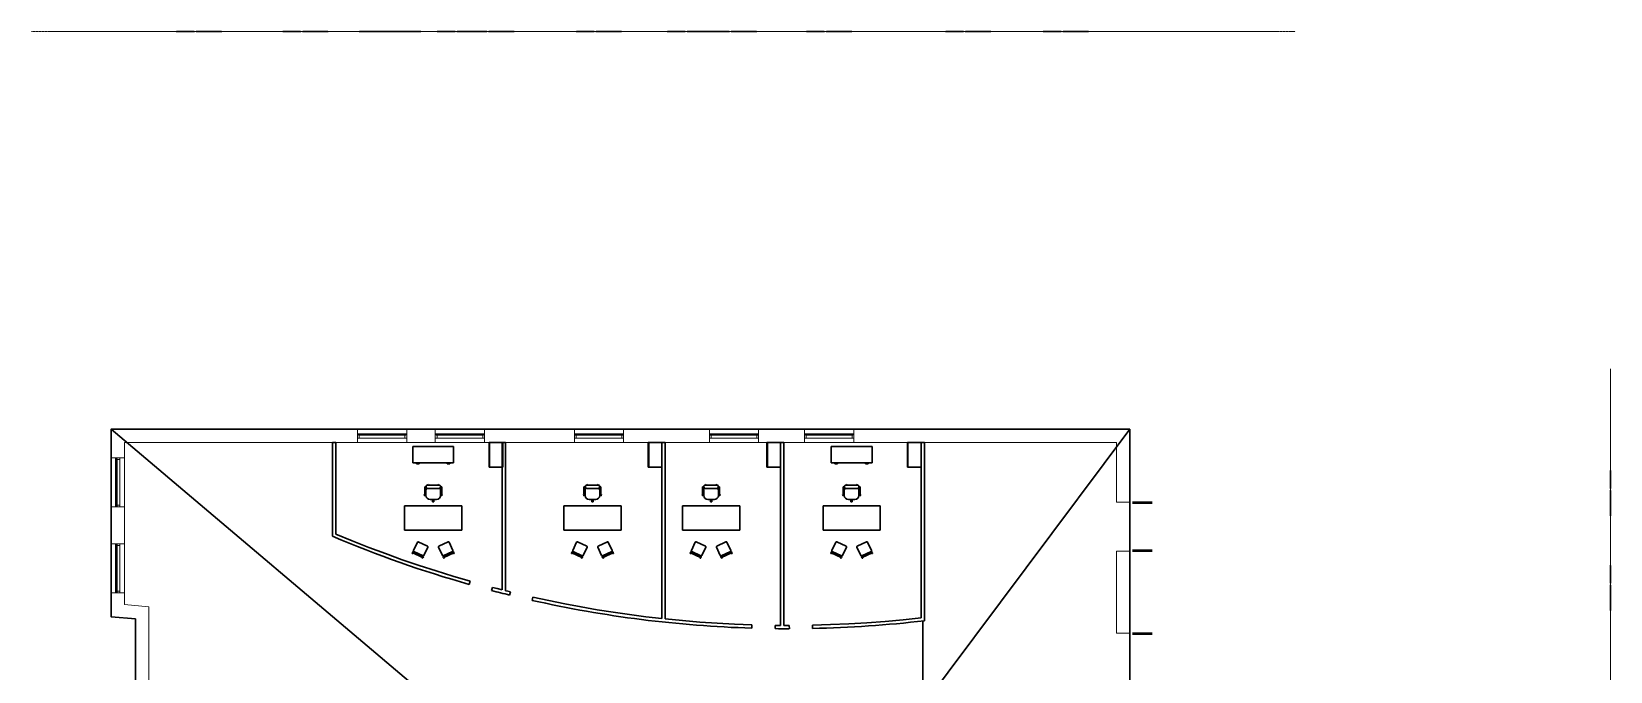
# Model space of a CAD drawing. Header units: inches. Extents: x -3048 to 2593, y -3508 to 2302.
# Drawn here: x -1656 to 660, y 1364 to 2302 of the extents above; entities that cross this region are included whole.
import ezdxf

# ---------------------------------------------------------------- set-up
doc = ezdxf.new("R2010")
doc.units = ezdxf.units.IN
doc.header["$MEASUREMENT"] = 0
doc.linetypes.add('Dash 1_16_', pattern=[0.125, 0.0625, -0.0625])
for name, color, linetype, lineweight in [('A-AREA', 32, 'Continuous', 30), ('A-DOOR', 31, 'Continuous', 30), ('A-DOOR-FRAM', 31, 'Continuous', 13), ('A-DOOR-GLAZ', 31, 'Continuous', 50), ('A-GLAZ', 151, 'Continuous', 30), ('A-ROOF', 132, 'Continuous', 13), ('A-ROOF-OTLN', 132, 'Continuous', 9), ('A-WALL', 113, 'Continuous', 13), ('C-TOPO', 7, 'Dash 1_16_', 9), ('I-FURN', 30, 'Continuous', 30), ('I-WALL', 2, 'Continuous', 30)]:
    doc.layers.add(name, color=color, linetype=linetype, lineweight=lineweight)
doc.layers.get('A-DOOR').off()

# ---------------------------------------------------------------- blocks, each defined once
blk = doc.blocks.new('Double-Glass 1 - 72_ x 84_-106700-Level 1 New')
at = {"layer": 'A-DOOR-GLAZ'}
for p, q in [((-35, 42.6), (-35, 13.8)), ((35, 13.8), (35, 42.6))]:
    blk.add_line(p, q, dxfattribs=at)
blk = doc.blocks.new('Golden Proportion - Wood 6_w-135343-Level 1 New')
at = {"layer": 'A-GLAZ', "lineweight": 20}
for p, q in [((-34.8, 3), (-36, 3)), ((-34.8, 1), (-34.8, 3)), ((-32.8, 2.5), (-34.8, 2.5)), ((-34.8, 2.5), (-34.8, 1)), ((-34.8, 1), (-32.8, 1)), ((-33.5, 1), (-34.8, 1)), ((-33.5, -3), (-33.5, 1)), ((-32.8, 1), (-32.8, 2.5)), ((-7.5, 2.5), (-9.5, 2.5)), ((-9.5, 2.5), (-9.5, 1)), ((-9.5, 1), (-7.5, 1)), ((-7.5, 1), (-7.5, 2.5)), ((34.7, 2.5), (32.7, 2.5)), ((32.7, 2.5), (32.7, 1)), ((32.7, 1), (34.7, 1)), ((34.7, 1), (33.5, 1)), ((33.5, 1), (33.5, -3)), ((34.7, 3), (34.7, 1)), ((36, 3), (34.7, 3)), ((34.7, 1), (34.7, 2.5)), ((-36, -3), (-33.5, -3)), ((33.5, -3), (36, -3))]:
    blk.add_line(p, q, dxfattribs=at)
at = {"layer": 'A-GLAZ', "lineweight": 9}
for p, q in [((34.7, 3), (-34.8, 3)), ((-32.8, 2.5), (-9.5, 2.5)), ((-9.5, 1), (-32.8, 1)), ((-7.5, 2.5), (32.7, 2.5)), ((32.7, 1), (-7.5, 1)), ((-33.5, -3), (33.5, -3))]:
    blk.add_line(p, q, dxfattribs=at)
at = {"layer": 'A-GLAZ', "lineweight": 30}
for p, q in [((-9.5, 2), (-32.8, 2)), ((-32.8, 2), (-32.8, 1.5)), ((-32.8, 1.5), (-9.5, 1.5)), ((-9.5, 1.5), (-9.5, 2)), ((32.7, 2), (-7.5, 2)), ((-7.5, 2), (-7.5, 1.5)), ((-7.5, 1.5), (32.7, 1.5)), ((32.7, 1.5), (32.7, 2))]:
    blk.add_line(p, q, dxfattribs=at)
blk = doc.blocks.new('Desk-Executive - Desk-Executive-124460-Level 1 New')
at = {"layer": 'I-FURN', "color": 50}
for p, q in [((-37.1, 18), (-37.1, -18)), ((46.9, 18), (-37.1, 18)), ((46.9, -18), (46.9, 18)), ((-37.1, -18), (46.9, -18))]:
    blk.add_line(p, q, dxfattribs=at)
blk = doc.blocks.new('Chair-Executive - Chair-Executive-124059-Level 1 New')
at = {"layer": 'I-FURN', "color": 50}
for p, q in [((-7.7, 4), (-7.1, 5.9)), ((-7.7, 4), (-5.6, 3.3)), ((-7.1, 5.9), (-5.2, 5.1)), ((-6.9, 2.7), (-6.9, -7.3)), ((-6.9, 2.7), (-5.7, 2.7)), ((-5.7, 2.7), (-5.7, -7.3)), ((-5.6, 3.3), (-5.2, 4.1)), ((-5.2, 5.1), (-5.2, -2.6)), ((0.8, 11.1), (10.3, 11.1)), ((4.6, 14.4), (4.6, 12.1)), ((4.6, 14.4), (6.6, 14.4)), ((4.6, 12.1), (6.6, 12.1)), ((5.3, 12.1), (5.3, 11.1)), ((5.3, 12.1), (5.8, 12.1)), ((5.3, 11.1), (5.8, 11.1)), ((5.8, 12.1), (5.8, 11.1)), ((6.6, 14.4), (6.6, 12.1)), ((16.3, 5.3), (18.2, 5.9)), ((16.3, 5.1), (16.3, -2.6)), ((16.7, 3.3), (16.3, 4.5)), ((18.8, 4), (16.7, 3.3)), ((16.8, 2.7), (16.8, -7.3)), ((18.1, 2.7), (16.8, 2.7)), ((18.1, 2.7), (18.1, -7.3)), ((18.2, 5.9), (18.8, 4)), ((-6.9, -7.3), (-5.7, -7.3)), ((-4.9, -8.7), (-4.9, -7)), ((-3.9, -9.7), (15, -9.7)), ((-1.6, -10.9), (-3.3, -9.7)), ((-2.9, -5), (14, -5)), ((-0.8, -9.7), (-1.6, -10.9)), ((11.9, -9.7), (12.7, -10.9)), ((12.7, -10.9), (14.3, -9.7)), ((16, -8.7), (16, -7)), ((18.1, -7.3), (16.8, -7.3))]:
    blk.add_line(p, q, dxfattribs=at)
for centre, radius, start, end in [((0.8, 5.1), 6, 90, 180), ((10.3, 5.1), 6, 0, 90), ((1.8, -2.6), 7, 180, 206.1658), ((-2.9, -7), 2, 90, 180), ((-3.9, -8.7), 0.993, 180, 270), ((14, -7), 2, 0, 90), ((15, -8.7), 0.993, 270, 0), ((9.3, -2.6), 7, 333.8316, 0)]:
    blk.add_arc(centre, radius, start, end, dxfattribs=at)
blk = doc.blocks.new('Chair-Breuer - Chair-Breuer-124905-Level 1 New')
at = {"layer": 'I-FURN', "color": 50}
for p, q in [((-8.5, 8.5), (-8.5, -5)), ((-7.5, 9.5), (7.5, 9.5)), ((8.5, 8.5), (8.5, -5)), ((-8.5, -6.9), (-8.5, -8.2)), ((-8, -6.4), (8, -6.4)), ((-8, -8.7), (8, -8.7)), ((-7.5, -6), (7.5, -6)), ((8.5, -6.9), (8.5, -8.2))]:
    blk.add_line(p, q, dxfattribs=at)
for centre, radius, start, end in [((-7.5, 8.5), 1, 90, 180), ((7.5, 8.5), 1, 0, 90), ((-8, -9.1), 0.593, 360, 180), ((-8, -9.1), 0.593, 180, 360), ((-7.5, -5), 1, 180, 270), ((-8, -6.9), 0.5, 90, 180), ((-8, -8.2), 0.5, 180, 270), ((8, -9.1), 0.593, 360, 180), ((8, -9.1), 0.593, 180, 360), ((7.5, -5), 1, 270, 360), ((8, -6.9), 0.5, 0, 90), ((8, -8.2), 0.5, 270, 0)]:
    blk.add_arc(centre, radius, start, end, dxfattribs=at)
blk = doc.blocks.new('Chair-Breuer - Chair-Breuer-125046-Level 1 New')
at = {"layer": 'I-FURN', "color": 50}
for p, q in [((-8.5, 6.9), (-8.5, 8.2)), ((-8.5, -8.5), (-8.5, 5)), ((-8, 8.7), (8, 8.7)), ((-8, 6.4), (8, 6.4)), ((-7.5, 6), (7.5, 6)), ((8.5, 6.9), (8.5, 8.2)), ((8.5, -8.5), (8.5, 5)), ((-7.5, -9.5), (7.5, -9.5))]:
    blk.add_line(p, q, dxfattribs=at)
for centre, radius, start, end in [((-8, 9.1), 0.593, 0, 180), ((-8, 9.1), 0.593, 180, 0), ((-8, 8.2), 0.5, 90, 180), ((-8, 6.9), 0.5, 180, 270), ((-7.5, 5), 1, 90, 180), ((8, 9.1), 0.593, 0, 180), ((8, 9.1), 0.593, 180, 0), ((7.5, 5), 1, 0, 90), ((8, 8.2), 0.5, 360, 90), ((8, 6.9), 0.5, 270, 360), ((-7.5, -8.5), 1, 180, 270), ((7.5, -8.5), 1, 270, 360)]:
    blk.add_arc(centre, radius, start, end, dxfattribs=at)
blk = doc.blocks.new('Cabinet File - Lateral 4 Drawer - 36_ x 20_ x 48_-125858-Level 1 New')
at = {"layer": 'I-FURN', "color": 50}
for p, q in [((-25.1, -26.8), (-25.1, -46.8)), ((10.9, -26.8), (-25.1, -26.8)), ((-24.3, -46), (10.2, -46)), ((-24.3, -46.8), (-24.3, -46)), ((10.2, -46), (10.2, -46.8)), ((10.9, -46.8), (10.9, -26.8)), ((-25.1, -46.8), (10.9, -46.8)), ((10.2, -46.8), (-24.3, -46.8))]:
    blk.add_line(p, q, dxfattribs=at)
blk = doc.blocks.new('Credenza - 60_ x 24_-125565-Level 1 New')
at = {"layer": 'I-FURN', "color": 50}
for p, q in [((-27.7, 12.2), (-27.7, -11.8)), ((-27.7, 12.2), (32.3, 12.2)), ((32.3, 12.2), (32.3, -11.8)), ((-27.7, -11.8), (32.3, -11.8)), ((-22.2, -12.1), (-21.9, -12.1)), ((-22.2, -13.1), (-22.2, -12.1)), ((-18.2, -13.1), (-22.2, -13.1)), ((-21.9, -12.1), (-21.9, -12.8)), ((-21.9, -12.8), (-18.4, -12.8)), ((-18.4, -12.1), (-18.2, -12.1)), ((-18.4, -12.8), (-18.4, -12.1)), ((-18.2, -12.1), (-18.2, -13.1)), ((22.8, -12.1), (23.1, -12.1)), ((22.8, -13.1), (22.8, -12.1)), ((26.8, -13.1), (22.8, -13.1)), ((23.1, -12.1), (23.1, -12.8)), ((23.1, -12.8), (26.6, -12.8)), ((26.6, -12.1), (26.8, -12.1)), ((26.6, -12.8), (26.6, -12.1)), ((26.8, -12.1), (26.8, -13.1))]:
    blk.add_line(p, q, dxfattribs=at)
blk = doc.blocks.new('Golden Proportion - Wood 6_w-V3-Level 1 New')
at = {"layer": 'A-GLAZ', "lineweight": 20}
for p, q in [((-34.8, 3), (-36, 3)), ((-36, 3), (-36, -3)), ((-34.8, 1), (-34.8, 3)), ((-32.8, 2.5), (-34.8, 2.5)), ((-34.8, 2.5), (-34.8, 1)), ((-34.8, 1), (-32.8, 1)), ((-33.5, 1), (-34.8, 1)), ((-33.5, -3), (-33.5, 1)), ((-32.8, 1), (-32.8, 2.5)), ((-7.5, 2.5), (-9.5, 2.5)), ((-9.5, 2.5), (-9.5, 1)), ((-9.5, 1), (-7.5, 1)), ((-7.5, 1), (-7.5, 2.5)), ((34.7, 2.5), (32.7, 2.5)), ((32.7, 2.5), (32.7, 1)), ((32.7, 1), (34.7, 1)), ((34.7, 1), (33.5, 1)), ((33.5, 1), (33.5, -3)), ((34.7, 3), (34.7, 1)), ((36, 3), (34.7, 3)), ((34.7, 1), (34.7, 2.5)), ((36, -3), (36, 3)), ((-36, -3), (-33.5, -3)), ((33.5, -3), (36, -3))]:
    blk.add_line(p, q, dxfattribs=at)
at = {"layer": 'A-GLAZ', "lineweight": 9}
for p, q in [((34.7, 3), (-34.8, 3)), ((-32.8, 2.5), (-9.5, 2.5)), ((-9.5, 1), (-32.8, 1)), ((-7.5, 2.5), (32.7, 2.5)), ((32.7, 1), (-7.5, 1)), ((-33.5, -3), (33.5, -3))]:
    blk.add_line(p, q, dxfattribs=at)
at = {"layer": 'A-GLAZ', "lineweight": 30}
for p, q in [((-9.5, 2), (-32.8, 2)), ((-32.8, 2), (-32.8, 1.5)), ((-32.8, 1.5), (-9.5, 1.5)), ((-9.5, 1.5), (-9.5, 2)), ((32.7, 2), (-7.5, 2)), ((-7.5, 2), (-7.5, 1.5)), ((-7.5, 1.5), (32.7, 1.5)), ((32.7, 1.5), (32.7, 2))]:
    blk.add_line(p, q, dxfattribs=at)
blk = doc.blocks.new('Double-Glass 1 - 72_ x 84_-106700-West')
at = {"layer": 'A-DOOR-FRAM', "color": 8}
for p in [(-673.9, 0), (-672.9, 87)]:
    blk.add_line(p, (-673.9, 87), dxfattribs=at)

msp = doc.modelspace()

# ---------------------------------------------------------------- linework, layer by layer
at = {"layer": 'A-AREA'}
for p, q in [((-1539.1, 1719.2), (-1032.3, 1290.7)), ((-365.8, 1290.7), (-45.2, 1719.2)), ((-348.7, 1438.2), (-348.7, 1310.2))]:
    msp.add_line(p, q, dxfattribs=at)
msp.add_lwpolyline([(-1503.1, 1441.1), (-1539.1, 1444.3), (-1539.1, 1719.2), (-45.2, 1719.2), (-45.2, 1011.1), (-302.8, 1011.1), (-302.8, 669.6), (-488.8, 669.6), (-488.8, 1020.2), (-365.8, 1020.2), (-365.8, 1290.7), (-1032.3, 1290.7), (-1032.3, 835.5), (-1005.3, 832.5), (-1005.3, 643), (-1254.1, 600.5), (-1254.1, 666.3), (-1479.1, 612.3), (-1479.1, 1090.3), (-1503.1, 1092.4)], close=True, dxfattribs=at)
at = {"layer": 'A-GLAZ', "extrusion": (0, 1, -1.83697e-16), "elevation": 2302.4}
for points in [[(1417.2, 197.5), (1443.3, 197.5), (1443.3, 159.1), (1417.2, 159.1)], [(1377.1, 197.5), (1414.2, 197.5), (1414.2, 159.1), (1377.1, 159.1)], [(1261.1, 197.5), (1287.1, 197.5), (1287.1, 159.1), (1261.1, 159.1)], [(1221, 197.5), (1258.1, 197.5), (1258.1, 159.1), (1221, 159.1)], [(1148.9, 76.2), (1174.9, 76.2), (1174.9, 37.8), (1148.9, 37.8)], [(1125, 197.5), (1151, 197.5), (1151, 159.1), (1125, 159.1)], [(1108.7, 76.2), (1145.9, 76.2), (1145.9, 37.8), (1108.7, 37.8)], [(1084.9, 197.5), (1122, 197.5), (1122, 159.1), (1084.9, 159.1)], [(1034.7, 76.2), (1060.7, 76.2), (1060.7, 37.8), (1034.7, 37.8)], [(994.6, 76.2), (1031.7, 76.2), (1031.7, 37.8), (994.6, 37.8)], [(988.2, 197.5), (1014.2, 197.5), (1014.2, 159.1), (988.2, 159.1)], [(948.1, 197.5), (985.2, 197.5), (985.2, 159.1), (948.1, 159.1)], [(830.8, 197.5), (856.8, 197.5), (856.8, 159.1), (830.8, 159.1)], [(830.8, 76.2), (856.8, 76.2), (856.8, 37.8), (830.8, 37.8)], [(790.7, 197.5), (827.8, 197.5), (827.8, 159.1), (790.7, 159.1)], [(790.7, 76.2), (827.8, 76.2), (827.8, 37.8), (790.7, 37.8)], [(697.2, 197.5), (723.3, 197.5), (723.3, 159.1), (697.2, 159.1)], [(657.1, 197.5), (694.2, 197.5), (694.2, 159.1), (657.1, 159.1)], [(632.6, 76.2), (658.6, 76.2), (658.6, 37.8), (632.6, 37.8)], [(592.5, 76.2), (629.6, 76.2), (629.6, 37.8), (592.5, 37.8)], [(493.1, 197.5), (519.1, 197.5), (519.1, 159.1), (493.1, 159.1)], [(493.1, 76.2), (519.1, 76.2), (519.1, 37.8), (493.1, 37.8)], [(453, 197.5), (490.1, 197.5), (490.1, 159.1), (453, 159.1)], [(453, 76.2), (490.1, 76.2), (490.1, 37.8), (453, 37.8)], [(289.1, 197.5), (315.1, 197.5), (315.1, 159.1), (289.1, 159.1)], [(249, 197.5), (286.1, 197.5), (286.1, 159.1), (249, 159.1)], [(146, 197.5), (172, 197.5), (172, 159.1), (146, 159.1)], [(105.9, 197.5), (143, 197.5), (143, 159.1), (105.9, 159.1)]]:
    msp.add_lwpolyline(points, close=True, dxfattribs=at)
at = {"layer": 'A-GLAZ', "extrusion": (1, 0, -1.83697e-16), "elevation": 659.8}
for points in [[(1632.6, 157.7), (1658.6, 157.7), (1658.6, 196.3), (1632.6, 196.3)], [(1592.5, 157.7), (1629.6, 157.7), (1629.6, 196.3), (1592.5, 196.3)], [(1493.7, 157.7), (1519.7, 157.7), (1519.7, 196.3), (1493.7, 196.3)], [(1453.6, 157.7), (1490.7, 157.7), (1490.7, 196.3), (1453.6, 196.3)]]:
    msp.add_lwpolyline(points, close=True, dxfattribs=at)
at = {"layer": 'A-ROOF', "extrusion": (0, 1, -1.83697e-16)}
for p, q in [((-335.9, 2302.4, 330.5), (-302.8, 2302.4, 372.1)), ((-302.8, 2302.4, 360.1), (-326.3, 2302.4, 330.5)), ((84, 2302.4, 633.4), (-302.8, 2302.4, 657.3)), ((83.8, 2302.4, 519.3), (-302.8, 2302.4, 543.4)), ((-302.6, 2302.4, 546.3), (84, 2302.4, 522.2)), ((83.9, 2302.4, 432), (171.3, 2302.4, 322.8)), ((171.3, 2302.4, 310.8), (83.9, 2302.4, 420.1)), ((171.3, 2302.4, 322.8), (171.3, 2302.4, 310.8))]:
    msp.add_line(p, q, dxfattribs=at)
at = {"layer": 'A-ROOF', "extrusion": (1, 0, -1.83697e-16)}
msp.add_line((659.8, 1807.9), (659.8, -3.1), dxfattribs=at)
at = {"layer": 'A-ROOF', "extrusion": (1, 0, -1.83697e-16), "elevation": 659.8}
msp.add_lwpolyline([(1719.2, 318.1), (1011.1, 318.1), (1011.1, 330), (1719.2, 330)], close=True, dxfattribs=at)
at = {"layer": 'A-ROOF-OTLN', "extrusion": (0, 1, -1.83697e-16)}
for p, q in [((-1539.9, 2302.4, 330.2), (-1539.1, 2302.4, 330.2)), ((-1539.1, 2302.4, 318.9), (-1539.9, 2302.4, 318.9)), ((-1539.9, 2302.4, 318.9), (-1539.9, 2302.4, 330.2)), ((-1539.1, 2302.4, 318.8), (-1539.2, 2302.4, 318.8)), ((-1539.2, 2302.4, 318.8), (-1539.2, 2302.4, 318.9)), ((-1539.1, 2302.4, 318.8), (-1539.2, 2302.4, 318.8)), ((-44.5, 2302.4, 330.5), (-1539.1, 2302.4, 330.5)), ((-1539.1, 2302.4, 319.2), (-44.5, 2302.4, 319.2)), ((-44.5, 2302.4, 319.2), (-44.5, 2302.4, 330.5))]:
    msp.add_line(p, q, dxfattribs=at)
at = {"layer": 'A-WALL', "extrusion": (0, 1, -1.83697e-16)}
for p, q in [((-1539.1, 2302.4, 318), (-45.2, 2302.4, 318)), ((-1539.1, 2302.4, 330.5), (-1539.1, 2302.4)), ((-302.8, 2302.4, 657.3), (-302.8, 2302.4, 330.5)), ((-45.2, 2302.4, 318), (-45.2, 2302.4)), ((83.8, 2302.4), (84, 2302.4, 633.4)), ((83.8, 2302.4, 120.1), (141.2, 2302.4, 120.1)), ((141.2, 2302.4, 120.1), (141.2, 2302.4, 348.5))]:
    msp.add_line(p, q, dxfattribs=at)
at = {"layer": 'A-WALL'}
for p, q in [((-45.2, 1719.2), (-1539.1, 1719.2)), ((-1539.1, 1719.2), (-1539.1, 1444.3)), ((-1177.6, 1699.7), (-1177.6, 1719.2)), ((-1105.6, 1719.2), (-1105.6, 1699.7)), ((-1063.6, 1699.7), (-1063.6, 1719.2)), ((-991.6, 1719.2), (-991.6, 1699.7)), ((-859.5, 1699.7), (-859.5, 1719.2)), ((-787.5, 1719.2), (-787.5, 1699.7)), ((-661.5, 1699.7), (-661.5, 1719.2)), ((-589.5, 1719.2), (-589.5, 1699.7)), ((-522, 1699.7), (-522, 1719.2)), ((-450, 1719.2), (-450, 1699.7)), ((-45.2, 1612.4), (-45.2, 1719.2)), ((-1519.6, 1462.2), (-1519.6, 1699.7)), ((-1519.6, 1699.7), (-64.7, 1699.7)), ((-64.7, 1699.7), (-64.7, 1612.4)), ((-1539.1, 1677.4), (-1519.6, 1677.4)), ((-1519.6, 1605.4), (-1539.1, 1605.4)), ((-64.7, 1612.4), (-45.2, 1612.4)), ((-1539.1, 1551.4), (-1519.6, 1551.4)), ((-45.2, 1540.4), (-64.7, 1540.4)), ((-64.7, 1540.4), (-64.7, 1420.4)), ((-45.2, 1420.4), (-45.2, 1540.4)), ((-1519.6, 1479.4), (-1539.1, 1479.4)), ((-1483.6, 1459), (-1519.6, 1462.2)), ((-1483.6, 1110.2), (-1483.6, 1459)), ((-1539.1, 1444.3), (-1503.1, 1441.1)), ((-1503.1, 1441.1), (-1503.1, 1092.4)), ((-64.7, 1420.4), (-45.2, 1420.4))]:
    msp.add_line(p, q, dxfattribs=at)
at = {"layer": 'A-WALL', "extrusion": (1, 0, -1.83697e-16)}
msp.add_line((659.8, 1719.2), (659.8, 1719.2, 318.1), dxfattribs=at)
at = {"layer": 'A-WALL', "extrusion": (0, 1, -1.83697e-16), "elevation": 2302.4}
for points in [[(1374.1, 200.5), (1446.2, 200.5), (1446.2, 156.2), (1374.1, 156.2)], [(1218, 200.5), (1290.1, 200.5), (1290.1, 156.2), (1218, 156.2)], [(1105.8, 79.1), (1177.9, 79.1), (1177.9, 34.8), (1105.8, 34.8)], [(1081.9, 200.5), (1154, 200.5), (1154, 156.2), (1081.9, 156.2)], [(991.6, 79.1), (1063.7, 79.1), (1063.7, 34.8), (991.6, 34.8)], [(945.1, 200.5), (1017.2, 200.5), (1017.2, 156.2), (945.1, 156.2)], [(787.7, 200.5), (859.8, 200.5), (859.8, 156.2), (787.7, 156.2)], [(787.7, 79.1), (859.8, 79.1), (859.8, 34.8), (787.7, 34.8)], [(654.1, 200.5), (726.2, 200.5), (726.2, 156.2), (654.1, 156.2)], [(589.5, 79.1), (661.6, 79.1), (661.6, 34.8), (589.5, 34.8)], [(450, 200.5), (522.1, 200.5), (522.1, 156.2), (450, 156.2)], [(450, 79.1), (522.1, 79.1), (522.1, 34.8), (450, 34.8)], [(246, 200.5), (318.1, 200.5), (318.1, 156.2), (246, 156.2)], [(102.9, 200.5), (175, 200.5), (175, 156.2), (102.9, 156.2)]]:
    msp.add_lwpolyline(points, close=True, dxfattribs=at)
at = {"layer": 'A-WALL', "extrusion": (1, 0, -1.83697e-16), "elevation": 659.8}
for points in [[(1589.5, 154.7), (1661.6, 154.7), (1661.6, 199.3), (1589.5, 199.3)], [(1450.6, 154.7), (1522.7, 154.7), (1522.7, 199.3), (1450.6, 199.3)]]:
    msp.add_lwpolyline(points, close=True, dxfattribs=at)
at = {"layer": 'C-TOPO', "extrusion": (0, 1, -1.83697e-16)}
msp.add_line((197.3, 2302.4), (-1655.7, 2302.4), dxfattribs=at)
at = {"layer": 'I-WALL'}
for p, q in [((-1214.5, 1699.7), (-1214.5, 1562.4)), ((-1209.7, 1699.7), (-1214.5, 1699.7)), ((-1209.7, 1565.6), (-1209.7, 1699.7)), ((-965.6, 1699.7), (-965.6, 1483.9)), ((-960.7, 1699.7), (-965.6, 1699.7)), ((-960.7, 1482.6), (-960.7, 1699.7)), ((-731.3, 1699.7), (-731.3, 1441.7)), ((-726.4, 1699.7), (-731.3, 1699.7)), ((-726.4, 1441.2), (-726.4, 1699.7)), ((-557.3, 1699.7), (-557.3, 1431.7)), ((-552.4, 1699.7), (-557.3, 1699.7)), ((-552.4, 1431.6), (-552.4, 1699.7)), ((-351.1, 1699.7), (-351.1, 1442.8)), ((-346.3, 1699.7), (-351.1, 1699.7)), ((-346.3, 1438.4), (-346.3, 1699.7)), ((-1013.9, 1491.8), (-1012.6, 1496.5)), ((-979.8, 1487.5), (-981.1, 1482.8)), ((-954.6, 1476.1), (-953.5, 1480.9)), ((-920.4, 1473.1), (-921.5, 1468.3)), ((-701, 1438.7), (-726.4, 1441.2)), ((-675.6, 1436.5), (-701, 1438.7)), ((-650.1, 1434.8), (-675.6, 1436.5)), ((-404.1, 1437.5), (-430.7, 1435.5)), ((-377.6, 1440), (-404.1, 1437.5)), ((-351.1, 1442.8), (-377.6, 1440)), ((-624.7, 1433.4), (-650.1, 1434.8)), ((-599.2, 1432.5), (-624.7, 1433.4)), ((-599.3, 1427.6), (-599.2, 1432.5)), ((-565.2, 1431.7), (-565.3, 1426.9)), ((-544.4, 1426.8), (-544.5, 1431.6)), ((-483.9, 1432.8), (-510.5, 1432)), ((-510.5, 1432), (-510.4, 1427.1)), ((-457.3, 1433.9), (-483.9, 1432.8)), ((-430.7, 1435.5), (-457.3, 1433.9))]:
    msp.add_line(p, q, dxfattribs=at)
at = {"layer": 'I-WALL', "flags": 128}
for points in [[(-1012.6, 1496.5), (-1037.7, 1503.8), (-1062.6, 1511.5), (-1087.5, 1519.6), (-1112.2, 1528), (-1136.8, 1536.9), (-1161.2, 1546.1), (-1185.5, 1555.7), (-1209.7, 1565.6)], [(-965.6, 1483.9), (-972.7, 1485.7), (-979.8, 1487.5)], [(-953.5, 1480.9), (-957.1, 1481.7), (-960.7, 1482.6)], [(-731.3, 1441.7), (-755.1, 1444.4), (-778.9, 1447.5), (-802.6, 1451), (-826.3, 1454.7), (-849.9, 1458.8), (-873.5, 1463.3), (-897, 1468), (-920.4, 1473.1)], [(-557.3, 1431.7), (-561.2, 1431.7), (-565.2, 1431.7)], [(-544.5, 1431.6), (-548.5, 1431.6), (-552.4, 1431.6)]]:
    msp.add_lwpolyline(points, dxfattribs=at)
at = {"layer": 'I-WALL'}
for start, end in [(247.0597, 254.1723), (255.3083, 256.2197), (257.3558, 268.2253), (271.1932, 276.694), (269.3613, 270.0572)]:
    msp.add_arc((-546.2, 3141.6), 1714.8, start, end, dxfattribs=at)

# ---------------------------------------------------------------- block references
at = {"layer": 'A-DOOR', "extrusion": (0, 1, -1.83697e-16)}
msp.add_blockref('Double-Glass 1 - 72_ x 84_-106700-West', (718.1, 0, 2302.4), dxfattribs=at)
at = {"layer": 'A-DOOR', "rotation": 270}
for p in [(-55.1, 1576.4), (-55.1, 1384.4)]:
    msp.add_blockref('Double-Glass 1 - 72_ x 84_-106700-Level 1 New', p, dxfattribs=at)
at = {"layer": 'A-GLAZ'}
for name, p in [('Golden Proportion - Wood 6_w-V3-Level 1 New', (-1141.6, 1709.4)), ('Golden Proportion - Wood 6_w-V3-Level 1 New', (-1027.6, 1709.4)), ('Golden Proportion - Wood 6_w-135343-Level 1 New', (-823.5, 1709.4)), ('Golden Proportion - Wood 6_w-135343-Level 1 New', (-625.5, 1709.4)), ('Golden Proportion - Wood 6_w-135343-Level 1 New', (-486, 1709.4))]:
    msp.add_blockref(name, p, dxfattribs=at)
at = {"layer": 'A-GLAZ', "rotation": 89.99999999999999}
for p in [(-1529.4, 1641.4), (-1529.4, 1515.4)]:
    msp.add_blockref('Golden Proportion - Wood 6_w-135343-Level 1 New', p, dxfattribs=at)
at = {"layer": 'I-FURN'}
for p in [(-1069, 1681.9), (-455.4, 1681.9)]:
    msp.add_blockref('Credenza - 60_ x 24_-125565-Level 1 New', p, dxfattribs=at)
for name, p, rotation in [('Cabinet File - Lateral 4 Drawer - 36_ x 20_ x 48_-125858-Level 1 New', (-938, 1674.6), 270), ('Cabinet File - Lateral 4 Drawer - 36_ x 20_ x 48_-125858-Level 1 New', (-704.5, 1674.6), 270), ('Cabinet File - Lateral 4 Drawer - 36_ x 20_ x 48_-125858-Level 1 New', (-530.5, 1674.6), 270), ('Cabinet File - Lateral 4 Drawer - 36_ x 20_ x 48_-125858-Level 1 New', (-324.4, 1674.6), 270), ('Chair-Executive - Chair-Executive-124059-Level 1 New', (-1061.1, 1627.4), 179.9999999999999), ('Chair-Executive - Chair-Executive-124059-Level 1 New', (-827.6, 1627.4), 179.9999999999999), ('Chair-Executive - Chair-Executive-124059-Level 1 New', (-653.6, 1627.4), 179.9999999999999), ('Chair-Executive - Chair-Executive-124059-Level 1 New', (-447.5, 1627.4), 179.9999999999999), ('Desk-Executive - Desk-Executive-124460-Level 1 New', (-1061.8, 1589.2), 180), ('Desk-Executive - Desk-Executive-124460-Level 1 New', (-828.3, 1589.2), 180), ('Desk-Executive - Desk-Executive-124460-Level 1 New', (-654.3, 1589.2), 180), ('Desk-Executive - Desk-Executive-124460-Level 1 New', (-448.1, 1589.2), 180), ('Chair-Breuer - Chair-Breuer-125046-Level 1 New', (-1085.8, 1542.4), 155), ('Chair-Breuer - Chair-Breuer-124905-Level 1 New', (-1047.6, 1542.4), 24.99999999999971), ('Chair-Breuer - Chair-Breuer-125046-Level 1 New', (-852.3, 1542.4), 155), ('Chair-Breuer - Chair-Breuer-124905-Level 1 New', (-814.1, 1542.4), 24.99999999999971), ('Chair-Breuer - Chair-Breuer-125046-Level 1 New', (-678.3, 1542.4), 155), ('Chair-Breuer - Chair-Breuer-124905-Level 1 New', (-640.1, 1542.4), 24.99999999999971), ('Chair-Breuer - Chair-Breuer-125046-Level 1 New', (-472.1, 1542.4), 155), ('Chair-Breuer - Chair-Breuer-124905-Level 1 New', (-433.9, 1542.4), 24.99999999999971)]:
    msp.add_blockref(name, p, dxfattribs=dict(at, rotation=rotation))

doc.saveas('drawing.dxf')
